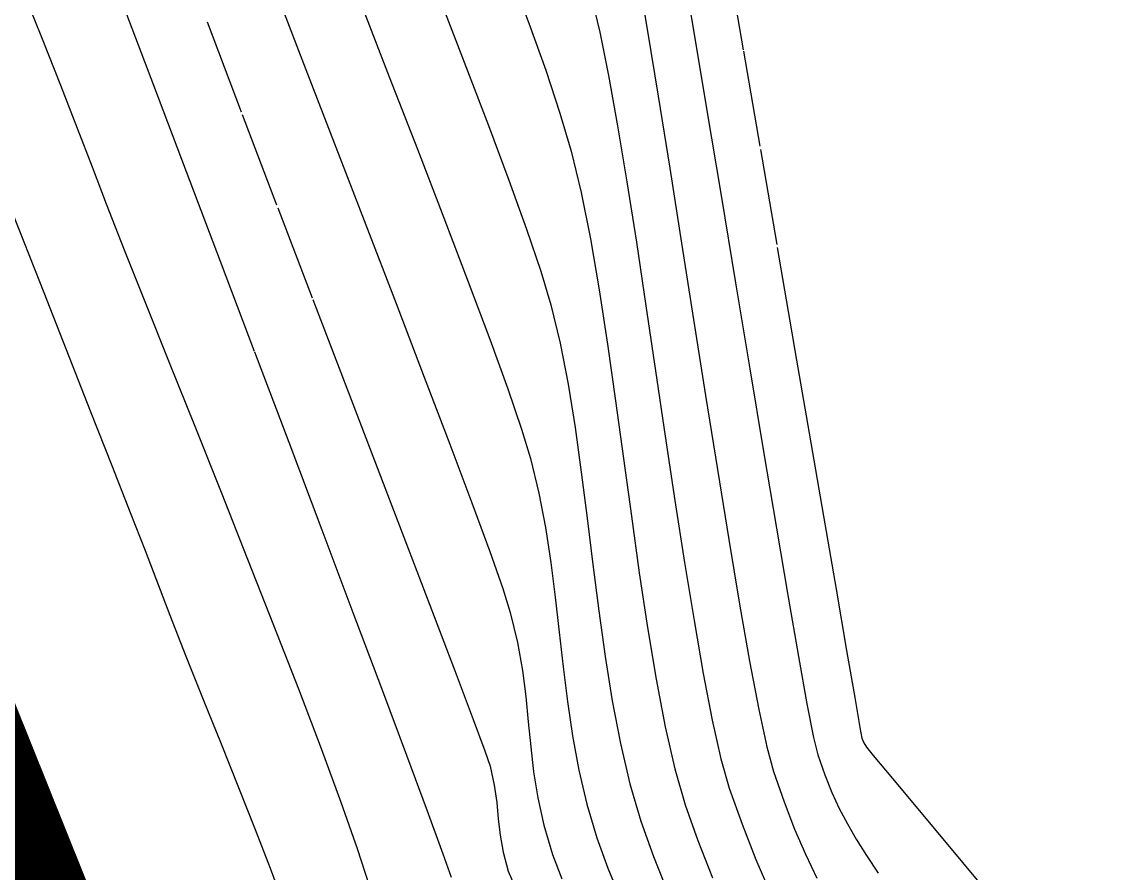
# Model space of a CAD drawing. Header units: feet. Extents: x 26064 to 27719, y 16802 to 28989.
# Drawn here: x 27590.34 to 27625.66, y 17794.85 to 17822.44 of the extents above; entities that cross this region are included whole.
import ezdxf

# ---------------------------------------------------------------- set-up
doc = ezdxf.new("R2010")
doc.units = ezdxf.units.FT
doc.header["$LTSCALE"] = 50
doc.header["$MEASUREMENT"] = 0
doc.linetypes.add('HIDDEN', pattern=[0.375, 0.25, -0.125])
doc.linetypes.add('HIDN25', pattern=[0.0938, 0.0625, -0.0313])
for name, color, linetype in [('CONT-MJR', 160, 'HIDDEN'), ('CONT-MNR', 55, 'HIDN25'), ('WATER', 5, 'Continuous')]:
    doc.layers.add(name, color=color, linetype=linetype)

msp = doc.modelspace()

# ---------------------------------------------------------------- linework, layer by layer
at = {"layer": 'CONT-MJR', "color": 7}
for p, q in [((27610.26508, 17824.15803, 635), (27610.59987, 17822.19644, 635)), ((27598.3673, 17823.94047, 630), (27599.41125, 17821.22506, 630)), ((27610.95702, 17820.0221, 635), (27611.33071, 17817.69123, 635)), ((27611.33071, 17817.69123, 635), (27611.71507, 17815.26005, 635)), ((27612.49244, 17810.32166, 635), (27612.87376, 17807.92688, 635)), ((27605.92073, 17804.07131, 630), (27606.16446, 17803.29906, 630)), ((27606.16446, 17803.29906, 630), (27606.39707, 17802.32271, 630)), ((27613.5924, 17803.56728, 635), (27613.91804, 17801.71489, 635)), ((27614.21343, 17800.15575, 635), (27614.47271, 17798.94606, 635)), ((27614.47271, 17798.94606, 635), (27614.69005, 17798.14206, 635)), ((27614.69005, 17798.14206, 635), (27615.03275, 17797.16131, 635)), ((27607.24928, 17796.40715, 630), (27607.53128, 17795.45254, 630)), ((27607.53128, 17795.45254, 630), (27607.83555, 17794.66202, 630))]:
    msp.add_line(p, q, dxfattribs=at)
at = {"layer": 'CONT-MJR', "color": 7, "extrusion": (0.986776, 0.162089, 0)}
msp.add_line((27610.59987, 17822.19644, 635), (27610.95702, 17820.0221, 635), dxfattribs=at)
at = {"layer": 'CONT-MJR', "color": 7, "extrusion": (0.933099, 0.359621, 0)}
msp.add_line((27599.41125, 17821.22506, 630), (27600.45687, 17818.51203, 630), dxfattribs=at)
at = {"layer": 'CONT-MJR', "color": 7, "extrusion": (0.933038, 0.359778, 0)}
msp.add_line((27600.45687, 17818.51203, 630), (27601.48151, 17815.85474, 630), dxfattribs=at)
at = {"layer": 'CONT-MJR', "color": 7, "extrusion": (0.933227, 0.359287, 0)}
msp.add_line((27601.48151, 17815.85474, 630), (27602.46254, 17813.30658, 630), dxfattribs=at)
at = {"layer": 'CONT-MJR', "color": 7, "extrusion": (0.987863, 0.155325, 0)}
msp.add_line((27611.71507, 17815.26005, 635), (27612.10427, 17812.78479, 635), dxfattribs=at)
at = {"layer": 'CONT-MJR', "color": 7, "extrusion": (0.933711, 0.358027, 0)}
msp.add_line((27602.46254, 17813.30658, 630), (27603.3773, 17810.92095, 630), dxfattribs=at)
at = {"layer": 'CONT-MJR', "color": 7, "extrusion": (0.987809, 0.155674, 0)}
msp.add_line((27612.10427, 17812.78479, 635), (27612.49244, 17810.32166, 635), dxfattribs=at)
at = {"layer": 'CONT-MJR', "color": 7, "extrusion": (0.934591, 0.355725, 0)}
msp.add_line((27603.3773, 17810.92095, 630), (27604.20314, 17808.75122, 630), dxfattribs=at)
at = {"layer": 'CONT-MJR', "color": 7, "extrusion": (0.936066, 0.351824, 0)}
msp.add_line((27604.20314, 17808.75122, 630), (27604.91743, 17806.85078, 630), dxfattribs=at)
at = {"layer": 'CONT-MJR', "color": 7, "extrusion": (0.987074, 0.160267, 0)}
msp.add_line((27612.87376, 17807.92688, 635), (27613.24236, 17805.65668, 635), dxfattribs=at)
at = {"layer": 'CONT-MJR', "color": 7, "extrusion": (0.938575, 0.345076, 0)}
msp.add_line((27604.91743, 17806.85078, 630), (27605.49751, 17805.27302, 630), dxfattribs=at)
at = {"layer": 'CONT-MJR', "color": 7, "extrusion": (0.986255, 0.16523, 0)}
msp.add_line((27613.24236, 17805.65668, 635), (27613.5924, 17803.56728, 635), dxfattribs=at)
at = {"layer": 'CONT-MJR', "color": 7, "extrusion": (0.943213, 0.33219, 0)}
msp.add_line((27605.49751, 17805.27302, 630), (27605.92073, 17804.07131, 630), dxfattribs=at)
at = {"layer": 'CONT-MJR', "color": 7, "extrusion": (0.984731, 0.174084, 0)}
msp.add_line((27606.39707, 17802.32271, 630), (27606.55678, 17801.41931, 630), dxfattribs=at)
at = {"layer": 'CONT-MJR', "color": 7, "extrusion": (0.982523, 0.186142, 0)}
msp.add_line((27613.91804, 17801.71489, 635), (27614.21343, 17800.15575, 635), dxfattribs=at)
at = {"layer": 'CONT-MJR', "color": 7, "extrusion": (0.991829, 0.127573, 0)}
msp.add_line((27606.55678, 17801.41931, 630), (27606.66617, 17800.5688, 630), dxfattribs=at)
at = {"layer": 'CONT-MJR', "color": 7, "extrusion": (0.995048, 0.099397, 0)}
msp.add_line((27606.66617, 17800.5688, 630), (27606.74785, 17799.7511, 630), dxfattribs=at)
at = {"layer": 'CONT-MJR', "color": 7, "extrusion": (0.995508, 0.094683, 0)}
msp.add_line((27606.74785, 17799.7511, 630), (27606.82441, 17798.94615, 630), dxfattribs=at)
at = {"layer": 'CONT-MJR', "color": 7, "extrusion": (0.993366, 0.114994, 0)}
msp.add_line((27606.82441, 17798.94615, 630), (27606.91844, 17798.13389, 630), dxfattribs=at)
at = {"layer": 'CONT-MJR', "color": 7, "extrusion": (0.987487, 0.157702, 0)}
msp.add_line((27606.91844, 17798.13389, 630), (27607.05253, 17797.29424, 630), dxfattribs=at)
at = {"layer": 'CONT-MJR', "color": 7, "extrusion": (0.976276, 0.216528, 0)}
msp.add_line((27607.05253, 17797.29424, 630), (27607.24928, 17796.40715, 630), dxfattribs=at)
at = {"layer": 'CONT-MJR', "color": 7, "extrusion": (0.932891, 0.360159, 0)}
msp.add_line((27615.03275, 17797.16131, 635), (27615.37511, 17796.27453, 635), dxfattribs=at)
at = {"layer": 'CONT-MJR', "color": 7, "extrusion": (0.918889, 0.394517, 0)}
msp.add_line((27615.37511, 17796.27453, 635), (27615.72541, 17795.45863, 635), dxfattribs=at)
at = {"layer": 'CONT-MJR', "color": 7, "extrusion": (0.902512, 0.430664, 0)}
msp.add_line((27615.72541, 17795.45863, 635), (27616.09192, 17794.69056, 635), dxfattribs=at)
at = {"layer": 'CONT-MNR', "color": 7, "extrusion": (0.986057, 0.16641, 0)}
msp.add_line((27611.63105, 17824.93833, 636), (27612.06619, 17822.35987, 636), dxfattribs=at)
at = {"layer": 'CONT-MNR', "color": 7, "extrusion": (0.98536, 0.170485, 0)}
msp.add_line((27613.17543, 17824.60368, 637), (27613.71495, 17821.48543, 637), dxfattribs=at)
at = {"layer": 'CONT-MNR', "color": 7, "extrusion": (0.936794, 0.349882, 0)}
msp.add_line((27606.16309, 17824.01385, 633), (27606.7694, 17822.39049, 633), dxfattribs=at)
at = {"layer": 'CONT-MNR', "color": 7}
for p, q in [((27590.36668, 17823.46891, 627), (27590.99572, 17821.88558, 627)), ((27603.94432, 17823.00791, 632), (27604.72833, 17820.9892, 632)), ((27613.71495, 17821.48543, 637), (27614.26478, 17818.30063, 637)), ((27609.34867, 17820.69702, 634), (27609.64083, 17819.06682, 634)), ((27591.58874, 17820.385, 627), (27592.13285, 17818.99257, 627)), ((27594.6057, 17820.38202, 628), (27595.66439, 17817.58865, 628)), ((27592.13285, 17818.99257, 627), (27592.61512, 17817.73367, 627)), ((27609.64083, 17819.06682, 634), (27609.94103, 17817.25063, 634)), ((27603.15346, 17818.31304, 631), (27604.01259, 17816.08283, 631)), ((27614.26478, 17818.30063, 637), (27614.81205, 17815.12549, 637)), ((27592.61512, 17817.73367, 627), (27593.07425, 17816.54094, 627)), ((27595.66439, 17817.58865, 628), (27596.76435, 17814.68433, 628)), ((27606.12134, 17817.30434, 632), (27606.69123, 17815.71854, 632)), ((27609.94103, 17817.25063, 634), (27610.24745, 17815.29252, 634)), ((27608.46035, 17816.90852, 633), (27608.76119, 17815.39859, 633)), ((27612.9903, 17816.81126, 636), (27613.45992, 17813.97546, 636)), ((27593.07425, 17816.54094, 627), (27593.66064, 17815.05047, 627)), ((27604.01259, 17816.08283, 631), (27604.80122, 17814.01215, 631)), ((27593.66064, 17815.05047, 627), (27594.35012, 17813.31626, 627)), ((27596.76435, 17814.68433, 628), (27597.88, 17811.73591, 628)), ((27604.80122, 17814.01215, 631), (27605.49791, 17812.14877, 631)), ((27613.45992, 17813.97546, 636), (27613.92169, 17811.18821, 636)), ((27599.76777, 17813.43497, 629), (27600.86646, 17810.56473, 629)), ((27591.77693, 17811.81353, 626), (27592.55697, 17809.8306, 626)), ((27610.87178, 17811.12687, 634), (27611.18609, 17809.00751, 634)), ((27606.08126, 17810.54046, 631), (27606.52984, 17809.23496, 631)), ((27592.55697, 17809.8306, 626), (27593.25472, 17808.05617, 626)), ((27595.94164, 17809.33267, 627), (27596.79533, 17807.19128, 627)), ((27608.26168, 17809.29388, 632), (27608.46469, 17807.84149, 632)), ((27606.82226, 17808.28006, 631), (27607.09127, 17807.16539, 631)), ((27609.83084, 17808.28864, 633), (27610.08556, 17806.41699, 633)), ((27601.90369, 17807.85728, 629), (27602.8557, 17805.37132, 629)), ((27608.46469, 17807.84149, 632), (27608.65445, 17806.35472, 632)), ((27608.65445, 17806.35472, 632), (27608.84029, 17804.85195, 632)), ((27607.47594, 17804.91885, 631), (27607.61879, 17803.7909, 631)), ((27608.84029, 17804.85195, 632), (27609.03152, 17803.35156, 632)), ((27611.81, 17804.9161, 634), (27612.116, 17803.03222, 634)), ((27594.678, 17804.39917, 626), (27595.13686, 17803.20666, 626)), ((27607.61879, 17803.7909, 631), (27607.74675, 17802.66243, 631)), ((27601.06542, 17803.29455, 628), (27601.98813, 17800.83826, 628)), ((27603.69875, 17803.16554, 629), (27604.40912, 17801.29863, 629)), ((27598.49769, 17802.87937, 627), (27599.29801, 17800.81684, 627)), ((27607.74675, 17802.66243, 631), (27607.87343, 17801.5354, 631)), ((27610.60879, 17802.80342, 633), (27610.88559, 17801.13086, 633)), ((27601.98813, 17800.83826, 628), (27602.79868, 17798.67215, 628)), ((27596.21867, 17800.48087, 626), (27596.79508, 17799.04338, 626)), ((27608.0124, 17800.41178, 631), (27608.17726, 17799.29351, 631)), ((27609.46745, 17800.4314, 632), (27609.73079, 17799.04838, 632)), ((27615.77424, 17800.33156, 636), (27615.9858, 17799.24637, 636)), ((27617.49014, 17799.57202, 637), (27617.55356, 17799.21787, 637)), ((27609.73079, 17799.04838, 632), (27610.03679, 17797.74124, 632)), ((27600.03219, 17798.88861, 627), (27600.67606, 17797.14868, 627)), ((27617.69846, 17798.93394, 637), (27617.92233, 17798.66296, 637)), ((27612.98858, 17798.55689, 634), (27613.2583, 17797.60416, 634)), ((27608.38159, 17798.18256, 631), (27608.63899, 17797.08089, 631)), ((27616.35036, 17798.03472, 636), (27616.58066, 17797.46447, 636)), ((27605.64554, 17797.69523, 629), (27605.72429, 17797.1338, 629)), ((27613.2583, 17797.60416, 634), (27613.67229, 17796.43419, 634)), ((27616.58066, 17797.46447, 636), (27616.82183, 17796.94375, 636)), ((27605.72429, 17797.1338, 629), (27605.77598, 17796.60441, 629)), ((27611.82654, 17797.06625, 633), (27612.23967, 17795.90474, 633)), ((27597.90265, 17796.2586, 626), (27598.38727, 17795.00708, 626)), ((27605.83371, 17796.07767, 629), (27605.93053, 17795.5242, 629)), ((27612.23967, 17795.90474, 633), (27612.71629, 17794.69687, 633)), ((27617.37333, 17795.94906, 636), (27617.70192, 17795.42418, 636)), ((27601.20544, 17795.65105, 627), (27601.59615, 17794.44973, 627))]:
    msp.add_line(p, q, dxfattribs=at)
at = {"layer": 'CONT-MNR', "color": 7, "extrusion": (0.931972, 0.36253, 0)}
msp.add_line((27601.30931, 17823.06102, 631), (27602.24523, 17820.65503, 631), dxfattribs=at)
at = {"layer": 'CONT-MNR', "color": 7, "extrusion": (0.972294, 0.233761, 0)}
msp.add_line((27608.79564, 17823.22308, 634), (27609.06634, 17822.09713, 634), dxfattribs=at)
at = {"layer": 'CONT-MNR', "color": 7, "extrusion": (0.935028, 0.354575, 0)}
msp.add_line((27593.61385, 17822.99757, 628), (27594.6057, 17820.38202, 628), dxfattribs=at)
at = {"layer": 'CONT-MNR', "color": 7, "extrusion": (0.934967, 0.354736, 0)}
msp.add_line((27596.34022, 17822.43552, 629), (27597.48091, 17819.42905, 629), dxfattribs=at)
at = {"layer": 'CONT-MNR', "color": 7, "extrusion": (0.942023, 0.335547, 0)}
msp.add_line((27606.7694, 17822.39049, 633), (27607.31153, 17820.8685, 633), dxfattribs=at)
at = {"layer": 'CONT-MNR', "color": 7, "extrusion": (0.986331, 0.164776, 0)}
msp.add_line((27612.06619, 17822.35987, 636), (27612.5225, 17819.62846, 636), dxfattribs=at)
at = {"layer": 'CONT-MNR', "color": 7, "extrusion": (0.980268, 0.197671, 0)}
msp.add_line((27609.06634, 17822.09713, 634), (27609.34867, 17820.69702, 634), dxfattribs=at)
at = {"layer": 'CONT-MNR', "color": 7, "extrusion": (0.930008, 0.36754, 0)}
msp.add_line((27590.99572, 17821.88558, 627), (27591.58874, 17820.385, 627), dxfattribs=at)
at = {"layer": 'CONT-MNR', "color": 7, "extrusion": (0.934029, 0.357198, 0)}
msp.add_line((27604.72833, 17820.9892, 632), (27605.46052, 17819.07462, 632), dxfattribs=at)
at = {"layer": 'CONT-MNR', "color": 7, "extrusion": (0.932346, 0.361568, 0)}
msp.add_line((27602.24523, 17820.65503, 631), (27603.15346, 17818.31304, 631), dxfattribs=at)
at = {"layer": 'CONT-MNR', "color": 7, "extrusion": (0.949191, 0.314701, 0)}
msp.add_line((27607.31153, 17820.8685, 633), (27607.77313, 17819.47624, 633), dxfattribs=at)
at = {"layer": 'CONT-MNR', "color": 7, "extrusion": (0.986492, 0.163808, 0)}
msp.add_line((27612.5225, 17819.62846, 636), (27612.9903, 17816.81126, 636), dxfattribs=at)
at = {"layer": 'CONT-MNR', "color": 7, "extrusion": (0.934483, 0.356008, 0)}
msp.add_line((27597.48091, 17819.42905, 629), (27598.63134, 17816.40931, 629), dxfattribs=at)
at = {"layer": 'CONT-MNR', "color": 7, "extrusion": (0.959003, 0.283397, 0)}
msp.add_line((27607.77313, 17819.47624, 633), (27608.13784, 17818.24207, 633), dxfattribs=at)
at = {"layer": 'CONT-MNR', "color": 7, "extrusion": (0.936857, 0.349713, 0)}
msp.add_line((27605.46052, 17819.07462, 632), (27606.12134, 17817.30434, 632), dxfattribs=at)
at = {"layer": 'CONT-MNR', "color": 7, "extrusion": (0.971979, 0.235066, 0)}
msp.add_line((27608.13784, 17818.24207, 633), (27608.46035, 17816.90852, 633), dxfattribs=at)
at = {"layer": 'CONT-MNR', "color": 7, "extrusion": (0.934137, 0.356914, 0)}
msp.add_line((27598.63134, 17816.40931, 629), (27599.76777, 17813.43497, 629), dxfattribs=at)
at = {"layer": 'CONT-MNR', "color": 7, "extrusion": (0.93105, 0.364893, 0)}
msp.add_line((27590.04046, 17816.23884, 626), (27590.93222, 17813.96346, 626), dxfattribs=at)
at = {"layer": 'CONT-MNR', "color": 7, "extrusion": (0.947485, 0.319799, 0)}
msp.add_line((27606.69123, 17815.71854, 632), (27607.15065, 17814.35739, 632), dxfattribs=at)
at = {"layer": 'CONT-MNR', "color": 7, "extrusion": (0.985604, 0.169072, 0)}
msp.add_line((27608.76119, 17815.39859, 633), (27609.04452, 17813.74696, 633), dxfattribs=at)
at = {"layer": 'CONT-MNR', "color": 7, "extrusion": (0.988762, 0.149497, 0)}
msp.add_line((27610.24745, 17815.29252, 634), (27610.5583, 17813.23657, 634), dxfattribs=at)
at = {"layer": 'CONT-MNR', "color": 7, "extrusion": (0.985502, 0.169664, 0)}
msp.add_line((27614.81205, 17815.12549, 637), (27615.3439, 17812.03623, 637), dxfattribs=at)
at = {"layer": 'CONT-MNR', "color": 7, "extrusion": (0.957705, 0.28775, 0)}
msp.add_line((27607.15065, 17814.35739, 632), (27607.48005, 17813.26107, 632), dxfattribs=at)
at = {"layer": 'CONT-MNR', "color": 7, "extrusion": (0.930737, 0.365689, 0)}
msp.add_line((27590.93222, 17813.96346, 626), (27591.77693, 17811.81353, 626), dxfattribs=at)
at = {"layer": 'CONT-MNR', "color": 7, "extrusion": (0.988423, 0.151722, 0)}
msp.add_line((27609.04452, 17813.74696, 633), (27609.31447, 17811.98831, 633), dxfattribs=at)
at = {"layer": 'CONT-MNR', "color": 7, "extrusion": (0.928673, 0.370898, 0)}
msp.add_line((27594.35012, 17813.31626, 627), (27595.11851, 17811.39233, 627), dxfattribs=at)
at = {"layer": 'CONT-MNR', "color": 7, "extrusion": (0.972161, 0.234315, 0)}
msp.add_line((27607.48005, 17813.26107, 632), (27607.77868, 17812.02205, 632), dxfattribs=at)
at = {"layer": 'CONT-MNR', "color": 7, "extrusion": (0.98914, 0.146977, 0)}
msp.add_line((27610.5583, 17813.23657, 634), (27610.87178, 17811.12687, 634), dxfattribs=at)
at = {"layer": 'CONT-MNR', "color": 7, "extrusion": (0.940074, 0.340971, 0)}
msp.add_line((27605.49791, 17812.14877, 631), (27606.08126, 17810.54046, 631), dxfattribs=at)
at = {"layer": 'CONT-MNR', "color": 7, "extrusion": (0.935417, 0.353547, 0)}
msp.add_line((27597.88, 17811.73591, 628), (27598.98578, 17808.81023, 628), dxfattribs=at)
at = {"layer": 'CONT-MNR', "color": 7, "extrusion": (0.981738, 0.19024, 0)}
msp.add_line((27607.77868, 17812.02205, 632), (27608.03612, 17810.69353, 632), dxfattribs=at)
at = {"layer": 'CONT-MNR', "color": 7, "extrusion": (0.990013, 0.140973, 0)}
msp.add_line((27609.31447, 17811.98831, 633), (27609.57519, 17810.15731, 633), dxfattribs=at)
at = {"layer": 'CONT-MNR', "color": 7, "extrusion": (0.985524, 0.169535, 0)}
msp.add_line((27615.3439, 17812.03623, 637), (27615.84745, 17809.10906, 637), dxfattribs=at)
at = {"layer": 'CONT-MNR', "color": 7, "extrusion": (0.928591, 0.371104, 0)}
msp.add_line((27595.11851, 17811.39233, 627), (27595.94164, 17809.33267, 627), dxfattribs=at)
at = {"layer": 'CONT-MNR', "color": 7, "extrusion": (0.986454, 0.164037, 0)}
msp.add_line((27613.92169, 17811.18821, 636), (27614.36593, 17808.51671, 636), dxfattribs=at)
at = {"layer": 'CONT-MNR', "color": 7, "extrusion": (0.987262, 0.159103, 0)}
msp.add_line((27608.03612, 17810.69353, 632), (27608.26168, 17809.29388, 632), dxfattribs=at)
at = {"layer": 'CONT-MNR', "color": 7, "extrusion": (0.933819, 0.357746, 0)}
msp.add_line((27600.86646, 17810.56473, 629), (27601.90369, 17807.85728, 629), dxfattribs=at)
at = {"layer": 'CONT-MNR', "color": 7, "extrusion": (0.990771, 0.135545, 0)}
msp.add_line((27609.57519, 17810.15731, 633), (27609.83084, 17808.28864, 633), dxfattribs=at)
at = {"layer": 'CONT-MNR', "color": 7, "extrusion": (0.956173, 0.292801, 0)}
msp.add_line((27606.52984, 17809.23496, 631), (27606.82226, 17808.28006, 631), dxfattribs=at)
at = {"layer": 'CONT-MNR', "color": 7, "extrusion": (0.988895, 0.148618, 0)}
msp.add_line((27611.18609, 17809.00751, 634), (27611.49943, 17806.92255, 634), dxfattribs=at)
at = {"layer": 'CONT-MNR', "color": 7, "extrusion": (0.985535, 0.169471, 0)}
msp.add_line((27615.84745, 17809.10906, 637), (27616.30982, 17806.42019, 637), dxfattribs=at)
at = {"layer": 'CONT-MNR', "color": 7, "extrusion": (0.935589, 0.353091, 0)}
msp.add_line((27598.98578, 17808.81023, 628), (27600.05611, 17805.97416, 628), dxfattribs=at)
at = {"layer": 'CONT-MNR', "color": 7, "extrusion": (0.986247, 0.165279, 0)}
msp.add_line((27614.36593, 17808.51671, 636), (27614.78298, 17806.02812, 636), dxfattribs=at)
at = {"layer": 'CONT-MNR', "color": 7, "extrusion": (0.930966, 0.365105, 0)}
msp.add_line((27593.25472, 17808.05617, 626), (27593.85255, 17806.53178, 626), dxfattribs=at)
at = {"layer": 'CONT-MNR', "color": 7, "extrusion": (0.929591, 0.368594, 0)}
msp.add_line((27596.79533, 17807.19128, 627), (27597.6554, 17805.02218, 627), dxfattribs=at)
at = {"layer": 'CONT-MNR', "color": 7, "extrusion": (0.982366, 0.18697, 0)}
msp.add_line((27607.09127, 17807.16539, 631), (27607.30463, 17806.04434, 631), dxfattribs=at)
at = {"layer": 'CONT-MNR', "color": 7, "extrusion": (0.988232, 0.152964, 0)}
msp.add_line((27611.49943, 17806.92255, 634), (27611.81, 17804.9161, 634), dxfattribs=at)
at = {"layer": 'CONT-MNR', "color": 7, "extrusion": (0.931784, 0.363012, 0)}
msp.add_line((27593.85255, 17806.53178, 626), (27594.33285, 17805.29894, 626), dxfattribs=at)
at = {"layer": 'CONT-MNR', "color": 7, "extrusion": (0.990317, 0.138826, 0)}
msp.add_line((27610.08556, 17806.41699, 633), (27610.34349, 17804.57702, 633), dxfattribs=at)
at = {"layer": 'CONT-MNR', "color": 7, "extrusion": (0.985532, 0.169487, 0)}
msp.add_line((27616.30982, 17806.42019, 637), (27616.71815, 17804.04584, 637), dxfattribs=at)
at = {"layer": 'CONT-MNR', "color": 7, "extrusion": (0.935817, 0.352487, 0)}
msp.add_line((27600.05611, 17805.97416, 628), (27601.06542, 17803.29455, 628), dxfattribs=at)
at = {"layer": 'CONT-MNR', "color": 7, "extrusion": (0.988613, 0.150478, 0)}
msp.add_line((27607.30463, 17806.04434, 631), (27607.47594, 17804.91885, 631), dxfattribs=at)
at = {"layer": 'CONT-MNR', "color": 7, "extrusion": (0.985882, 0.16744, 0)}
msp.add_line((27614.78298, 17806.02812, 636), (27615.16316, 17803.78961, 636), dxfattribs=at)
at = {"layer": 'CONT-MNR', "color": 7, "extrusion": (0.934098, 0.357016, 0)}
msp.add_line((27602.8557, 17805.37132, 629), (27603.69875, 17803.16554, 629), dxfattribs=at)
at = {"layer": 'CONT-MNR', "color": 7, "extrusion": (0.933664, 0.358149, 0)}
msp.add_line((27594.33285, 17805.29894, 626), (27594.678, 17804.39917, 626), dxfattribs=at)
at = {"layer": 'CONT-MNR', "color": 7, "extrusion": (0.930683, 0.365827, 0)}
msp.add_line((27597.6554, 17805.02218, 627), (27598.49769, 17802.87937, 627), dxfattribs=at)
at = {"layer": 'CONT-MNR', "color": 7, "extrusion": (0.988997, 0.147935, 0)}
msp.add_line((27610.34349, 17804.57702, 633), (27610.60879, 17802.80342, 633), dxfattribs=at)
at = {"layer": 'CONT-MNR', "color": 7, "extrusion": (0.985509, 0.169621, 0)}
msp.add_line((27616.71815, 17804.04584, 637), (27617.05956, 17802.06222, 637), dxfattribs=at)
at = {"layer": 'CONT-MNR', "color": 7, "extrusion": (0.985254, 0.1711, 0)}
msp.add_line((27615.16316, 17803.78961, 636), (27615.4968, 17801.86837, 636), dxfattribs=at)
at = {"layer": 'CONT-MNR', "color": 7, "extrusion": (0.990452, 0.13786, 0)}
msp.add_line((27609.03152, 17803.35156, 632), (27609.23747, 17801.87192, 632), dxfattribs=at)
at = {"layer": 'CONT-MNR', "color": 7, "extrusion": (0.930289, 0.366828, 0)}
msp.add_line((27595.13686, 17803.20666, 626), (27595.65817, 17801.8846, 626), dxfattribs=at)
at = {"layer": 'CONT-MNR', "color": 7, "extrusion": (0.985116, 0.171889, 0)}
msp.add_line((27612.116, 17803.03222, 634), (27612.41563, 17801.315, 634), dxfattribs=at)
at = {"layer": 'CONT-MNR', "color": 7, "extrusion": (0.928704, 0.370823, 0)}
msp.add_line((27595.65817, 17801.8846, 626), (27596.21867, 17800.48087, 626), dxfattribs=at)
at = {"layer": 'CONT-MNR', "color": 7, "extrusion": (0.987494, 0.157657, 0)}
msp.add_line((27609.23747, 17801.87192, 632), (27609.46745, 17800.4314, 632), dxfattribs=at)
at = {"layer": 'CONT-MNR', "color": 7, "extrusion": (0.984093, 0.177657, 0)}
msp.add_line((27615.4968, 17801.86837, 636), (27615.77424, 17800.33156, 636), dxfattribs=at)
at = {"layer": 'CONT-MNR', "color": 7, "extrusion": (0.985447, 0.169985, 0)}
msp.add_line((27617.05956, 17802.06222, 637), (27617.32118, 17800.54554, 637), dxfattribs=at)
at = {"layer": 'CONT-MNR', "color": 7, "extrusion": (0.992438, 0.122747, 0)}
msp.add_line((27607.87343, 17801.5354, 631), (27608.0124, 17800.41178, 631), dxfattribs=at)
at = {"layer": 'CONT-MNR', "color": 7, "extrusion": (0.935715, 0.352758, 0)}
msp.add_line((27604.40912, 17801.29863, 629), (27604.96305, 17799.82929, 629), dxfattribs=at)
at = {"layer": 'CONT-MNR', "color": 7, "extrusion": (0.98237, 0.186947, 0)}
msp.add_line((27610.88559, 17801.13086, 633), (27611.17806, 17799.59403, 633), dxfattribs=at)
at = {"layer": 'CONT-MNR', "color": 7, "extrusion": (0.981794, 0.189949, 0)}
msp.add_line((27612.41563, 17801.315, 634), (27612.70709, 17799.80853, 634), dxfattribs=at)
at = {"layer": 'CONT-MNR', "color": 7, "extrusion": (0.934549, 0.355834, 0)}
msp.add_line((27599.29801, 17800.81684, 627), (27600.03219, 17798.88861, 627), dxfattribs=at)
at = {"layer": 'CONT-MNR', "color": 7, "extrusion": (0.985272, 0.170996, 0)}
msp.add_line((27617.32118, 17800.54554, 637), (27617.49014, 17799.57202, 637), dxfattribs=at)
at = {"layer": 'CONT-MNR', "color": 7, "extrusion": (0.938187, 0.346128, 0)}
msp.add_line((27604.96305, 17799.82929, 629), (27605.33682, 17798.81619, 629), dxfattribs=at)
at = {"layer": 'CONT-MNR', "color": 7, "extrusion": (0.975632, 0.219415, 0)}
msp.add_line((27612.70709, 17799.80853, 634), (27612.98858, 17798.55689, 634), dxfattribs=at)
at = {"layer": 'CONT-MNR', "color": 7, "extrusion": (0.974868, 0.222784, 0)}
msp.add_line((27611.17806, 17799.59403, 633), (27611.49032, 17798.2276, 633), dxfattribs=at)
at = {"layer": 'CONT-MNR', "color": 7, "extrusion": (0.928539, 0.371236, 0)}
msp.add_line((27596.79508, 17799.04338, 626), (27597.36416, 17797.61999, 626), dxfattribs=at)
at = {"layer": 'CONT-MNR', "color": 7, "extrusion": (0.983503, 0.180892, 0)}
msp.add_line((27608.17726, 17799.29351, 631), (27608.38159, 17798.18256, 631), dxfattribs=at)
at = {"layer": 'CONT-MNR', "color": 7, "extrusion": (0.97236, 0.233486, 0)}
msp.add_line((27615.9858, 17799.24637, 636), (27616.12181, 17798.67996, 636), dxfattribs=at)
at = {"layer": 'CONT-MNR', "color": 7, "extrusion": (0.921795, 0.387677, 0)}
msp.add_line((27617.55356, 17799.21787, 637), (27617.61534, 17799.07098, 637), dxfattribs=at)
at = {"layer": 'CONT-MNR', "color": 7, "extrusion": (0.855007, 0.518616, 0)}
msp.add_line((27617.61534, 17799.07098, 637), (27617.69846, 17798.93394, 637), dxfattribs=at)
at = {"layer": 'CONT-MNR', "color": 7, "extrusion": (0.93728, 0.348579, 0)}
msp.add_line((27602.79868, 17798.67215, 628), (27603.47149, 17796.86305, 628), dxfattribs=at)
at = {"layer": 'CONT-MNR', "color": 7, "extrusion": (0.946492, 0.322727, 0)}
msp.add_line((27605.33682, 17798.81619, 629), (27605.50667, 17798.31805, 629), dxfattribs=at)
at = {"layer": 'CONT-MNR', "color": 7, "extrusion": (0.942611, 0.333892, 0)}
msp.add_line((27616.12181, 17798.67996, 636), (27616.35036, 17798.03472, 636), dxfattribs=at)
at = {"layer": 'CONT-MNR', "color": 7, "extrusion": (0.768593, 0.639738, 0)}
msp.add_line((27617.92233, 17798.66296, 637), (27618.54501, 17797.91485, 637), dxfattribs=at)
at = {"layer": 'CONT-MNR', "color": 7, "extrusion": (0.976033, 0.217623, 0)}
msp.add_line((27605.50667, 17798.31805, 629), (27605.64554, 17797.69523, 629), dxfattribs=at)
at = {"layer": 'CONT-MNR', "color": 7, "extrusion": (0.960556, 0.278087, 0)}
msp.add_line((27611.49032, 17798.2276, 633), (27611.82654, 17797.06625, 633), dxfattribs=at)
at = {"layer": 'CONT-MNR', "color": 7, "extrusion": (0.929901, 0.367811, 0)}
msp.add_line((27597.36416, 17797.61999, 626), (27597.90265, 17796.2586, 626), dxfattribs=at)
at = {"layer": 'CONT-MNR', "color": 7, "extrusion": (0.959095, 0.283083, 0)}
msp.add_line((27610.03679, 17797.74124, 632), (27610.39479, 17796.52835, 632), dxfattribs=at)
at = {"layer": 'CONT-MNR', "color": 7, "extrusion": (0.768161, 0.640256, 0)}
msp.add_line((27618.54501, 17797.91485, 637), (27619.52311, 17796.74136, 637), dxfattribs=at)
at = {"layer": 'CONT-MNR', "color": 7, "extrusion": (0.942832, 0.33327, 0)}
msp.add_line((27600.67606, 17797.14868, 627), (27601.20544, 17795.65105, 627), dxfattribs=at)
at = {"layer": 'CONT-MNR', "color": 7, "extrusion": (0.95857, 0.284858, 0)}
msp.add_line((27608.63899, 17797.08089, 631), (27608.96303, 17795.99044, 631), dxfattribs=at)
at = {"layer": 'CONT-MNR', "color": 7, "extrusion": (0.885077, 0.465444, 0)}
msp.add_line((27616.82183, 17796.94375, 636), (27617.08301, 17796.4471, 636), dxfattribs=at)
at = {"layer": 'CONT-MNR', "color": 7, "extrusion": (0.938528, 0.345203, 0)}
msp.add_line((27603.47149, 17796.86305, 628), (27603.98099, 17795.47784, 628), dxfattribs=at)
at = {"layer": 'CONT-MNR', "color": 7, "extrusion": (0.994049, 0.108933, 0)}
msp.add_line((27605.77598, 17796.60441, 629), (27605.83371, 17796.07767, 629), dxfattribs=at)
at = {"layer": 'CONT-MNR', "color": 7, "extrusion": (0.940927, 0.338609, 0)}
msp.add_line((27610.39479, 17796.52835, 632), (27610.80586, 17795.38607, 632), dxfattribs=at)
at = {"layer": 'CONT-MNR', "color": 7, "extrusion": (0.768023, 0.640423, 0)}
msp.add_line((27619.52311, 17796.74136, 637), (27620.81322, 17795.19421, 637), dxfattribs=at)
at = {"layer": 'CONT-MNR', "color": 7, "extrusion": (0.930515, 0.366253, 0)}
msp.add_line((27613.67229, 17796.43419, 634), (27614.12332, 17795.28828, 634), dxfattribs=at)
at = {"layer": 'CONT-MNR', "color": 7, "extrusion": (0.863932, 0.503608, 0)}
msp.add_line((27617.08301, 17796.4471, 636), (27617.37333, 17795.94906, 636), dxfattribs=at)
at = {"layer": 'CONT-MNR', "color": 7, "extrusion": (0.93817, 0.346174, 0)}
msp.add_line((27608.96303, 17795.99044, 631), (27609.32637, 17795.00575, 631), dxfattribs=at)
at = {"layer": 'CONT-MNR', "color": 7, "extrusion": (0.940914, 0.338647, 0)}
msp.add_line((27603.98099, 17795.47784, 628), (27604.25382, 17794.7198, 628), dxfattribs=at)
at = {"layer": 'CONT-MNR', "color": 7, "extrusion": (0.963652, 0.267162, 0)}
msp.add_line((27605.93053, 17795.5242, 629), (27606.09952, 17794.91463, 629), dxfattribs=at)
at = {"layer": 'CONT-MNR', "color": 7, "extrusion": (0.928075, 0.372393, 0)}
msp.add_line((27610.80586, 17795.38607, 632), (27611.3155, 17794.11594, 632), dxfattribs=at)
at = {"layer": 'CONT-MNR', "color": 7, "extrusion": (0.917883, 0.396851, 0)}
msp.add_line((27614.12332, 17795.28828, 634), (27614.60949, 17794.16383, 634), dxfattribs=at)
at = {"layer": 'CONT-MNR', "color": 7, "extrusion": (0.837894, 0.545832, 0)}
msp.add_line((27617.70192, 17795.42418, 636), (27618.07792, 17794.847, 636), dxfattribs=at)
at = {"layer": 'CONT-MNR', "color": 7, "extrusion": (0.76799, 0.640462, 0)}
msp.add_line((27620.81322, 17795.19421, 637), (27622.37193, 17793.32512, 637), dxfattribs=at)
at = {"layer": 'CONT-MNR', "color": 7, "extrusion": (0.937073, 0.349134, 0)}
msp.add_line((27598.38727, 17795.00708, 626), (27598.79478, 17793.91334, 626), dxfattribs=at)
at = {"layer": 'CONT-MNR', "color": 7, "extrusion": (0.920747, 0.390159, 0)}
msp.add_line((27606.09952, 17794.91463, 629), (27606.31069, 17794.41629, 629), dxfattribs=at)
at = {"layer": 'CONT-MNR', "color": 7, "extrusion": (0.92367, 0.383188, 0)}
msp.add_line((27609.32637, 17795.00575, 631), (27609.83443, 17793.78109, 631), dxfattribs=at)
at = {"layer": 'WATER', "color": 5, "linetype": 'Continuous', "const_width": 8, "elevation": 625, "flags": 128}
msp.add_lwpolyline([(27618.35549, 18036.3866), (27600.58754, 17994.82642), (27569.90643, 17960.42963), (27564.97689, 17953.33784), (27564.10413, 17945.70614), (27560.80611, 17886.26907), (27564.10669, 17876.67357), (27565.60697, 17872.17568), (27573.13702, 17831.92907), (27591.15263, 17787.04977), (27632.0139, 17719.43356), (27672.2278, 17660.66565), (27700.39955, 17613.74317)], dxfattribs=at)

doc.saveas('drawing.dxf')
